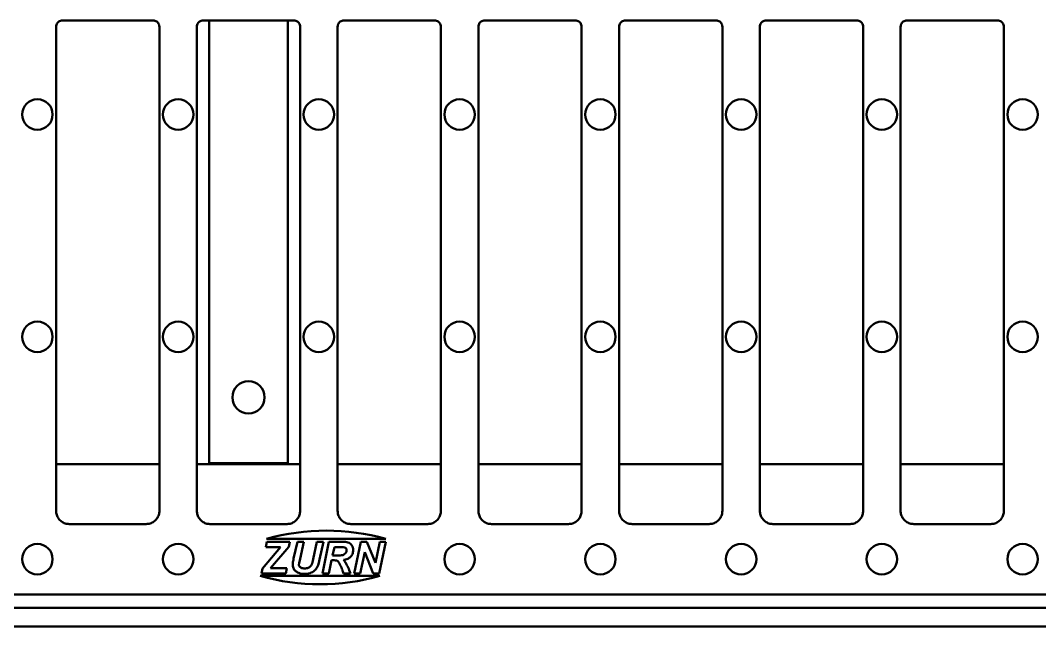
# Model space of a CAD drawing. Header units: inches. Extents: x 6 to 170, y 1 to 50.
# Drawn here: x 128.88 to 138.58, y 34.74 to 40.51 of the extents above; entities that cross this region are included whole.
import ezdxf

# ---------------------------------------------------------------- set-up
doc = ezdxf.new("R2010")
doc.units = ezdxf.units.IN
doc.header["$LTSCALE"] = 8
doc.header["$MEASUREMENT"] = 0
doc.layers.add('Visible (ANSI)', color=7, linetype='Continuous', lineweight=50)

msp = doc.modelspace()

# ---------------------------------------------------------------- linework, layer by layer
at = {"layer": 'Visible (ANSI)'}
for p, q in [((130.143255, 40.514094), (129.280851, 40.514094)), ((131.483255, 40.514094), (130.620851, 40.514094)), ((130.677053, 36.301417), (130.677053, 40.514094)), ((131.427053, 40.514094), (131.427053, 36.301417)), ((132.823255, 40.514094), (131.960851, 40.514094)), ((134.163255, 40.514094), (133.300851, 40.514094)), ((135.503255, 40.514094), (134.640851, 40.514094)), ((136.843255, 40.514094), (135.980851, 40.514094)), ((138.183255, 40.514094), (137.320851, 40.514094)), ((131.427053, 36.301417), (130.677053, 36.301417)), ((129.220592, 36.290417), (130.203514, 36.290417)), ((130.560592, 36.290417), (131.543514, 36.290417)), ((131.900592, 36.290417), (132.883514, 36.290417)), ((133.240592, 36.290417), (134.223514, 36.290417)), ((134.580592, 36.290417), (135.563514, 36.290417)), ((135.920592, 36.290417), (136.903514, 36.290417)), ((137.260592, 36.290417), (138.243514, 36.290417)), ((130.078613, 35.720637), (129.345493, 35.720637)), ((131.418613, 35.720637), (130.685493, 35.720637)), ((132.758613, 35.720637), (132.025493, 35.720637)), ((134.098613, 35.720637), (133.365493, 35.720637)), ((135.438613, 35.720637), (134.705493, 35.720637)), ((136.778613, 35.720637), (136.045493, 35.720637)), ((138.118613, 35.720637), (137.385493, 35.720637)), ((131.22812, 35.551417), (131.217602, 35.50134)), ((131.224267, 35.579038), (132.359072, 35.579038)), ((131.44466, 35.551417), (131.22812, 35.551417)), ((131.435742, 35.504313), (131.44466, 35.551417)), ((131.517144, 35.551417), (131.481931, 35.393185)), ((131.578882, 35.551417), (131.517144, 35.551417)), ((131.542983, 35.388383), (131.578882, 35.551417)), ((131.703501, 35.551417), (131.669202, 35.387468)), ((131.764782, 35.551417), (131.703501, 35.551417)), ((131.729568, 35.381752), (131.764782, 35.551417)), ((131.818288, 35.551417), (131.755635, 35.251417)), ((131.951367, 35.551417), (131.818288, 35.551417)), ((132.12126, 35.551417), (132.058608, 35.251417)), ((132.178425, 35.551417), (132.12126, 35.551417)), ((132.260056, 35.350654), (132.178425, 35.551417)), ((132.302129, 35.551417), (132.260056, 35.350654)), ((132.296641, 35.251417), (132.359294, 35.551417)), ((132.359294, 35.551417), (132.302129, 35.551417)), ((131.357769, 35.50134), (131.184675, 35.298749)), ((131.217602, 35.50134), (131.357769, 35.50134)), ((131.260818, 35.300578), (131.435742, 35.504313)), ((131.852587, 35.420624), (131.869507, 35.50134)), ((131.885285, 35.420624), (131.852587, 35.420624)), ((131.869507, 35.50134), (131.937419, 35.50134)), ((132.115773, 35.251417), (132.158074, 35.452865)), ((132.158074, 35.452865), (132.239477, 35.251417)), ((131.534065, 35.348368), (131.542983, 35.388383)), ((131.817373, 35.251417), (131.843212, 35.375578)), ((131.843212, 35.375578), (131.868364, 35.375578)), ((132.302188, 35.226417), (131.164553, 35.226417)), ((131.184675, 35.298749), (131.174843, 35.251417)), ((131.174843, 35.251417), (131.407846, 35.251417)), ((131.418364, 35.301493), (131.34748, 35.301493)), ((131.407846, 35.251417), (131.418364, 35.301493)), ((131.755635, 35.251417), (131.817373, 35.251417)), ((131.957312, 35.251417), (132.023623, 35.251417)), ((132.058608, 35.251417), (132.115773, 35.251417)), ((132.239477, 35.251417), (132.296641, 35.251417)), ((121.727279, 35.051417), (140.376827, 35.051417)), ((47.052053, 34.923417), (167.052053, 34.923417)), ((47.052053, 34.744417), (167.052053, 34.744417))]:
    msp.add_line(p, q, dxfattribs=at)
for centre, radius in [((129.042053, 39.618417), 0.145), ((130.382053, 39.618417), 0.145), ((131.722053, 39.618417), 0.145), ((133.062053, 39.618417), 0.145), ((134.402053, 39.618417), 0.145), ((135.742053, 39.618417), 0.145), ((137.082053, 39.618417), 0.145), ((138.422053, 39.618417), 0.145), ((129.042053, 37.502417), 0.145), ((130.382053, 37.502417), 0.145), ((131.722053, 37.502417), 0.145), ((133.062053, 37.502417), 0.145), ((134.402053, 37.502417), 0.145), ((135.742053, 37.502417), 0.145), ((137.082053, 37.502417), 0.145), ((138.422053, 37.502417), 0.145), ((131.052053, 36.926417), 0.1535), ((129.042053, 35.386417), 0.145), ((130.382053, 35.386417), 0.145), ((133.062053, 35.386417), 0.145), ((134.402053, 35.386417), 0.145), ((135.742053, 35.386417), 0.145), ((137.082053, 35.386417), 0.145), ((138.422053, 35.386417), 0.145)]:
    msp.add_circle(centre, radius, dxfattribs=at)
for centre, start, end in [((131.79167, 33.577924), 74.1696637, 105.8303363), ((131.733371, 37.227128), 254.1291453, 285.8708547)]:
    msp.add_arc(centre, 2.08, start, end, dxfattribs=at)
for points, knots in [([(129.280851, 40.514094), (129.274603, 40.514094), (129.268262, 40.513094), (129.256319, 40.509207), (129.250671, 40.506328), (129.240488, 40.498914), (129.236032, 40.494449), (129.228638, 40.484244), (129.225772, 40.478582), (129.221919, 40.466667), (129.220934, 40.460403), (129.220934, 40.454153)], [0, 0, 0, 0, 0.071397181, 0.071397181, 0.142794362, 0.142794362, 0.214191543, 0.214191543, 0.285588723, 0.285588723, 0.356985904, 0.356985904, 0.356985904, 0.356985904]), ([(130.203172, 40.454153), (130.203172, 40.460403), (130.202172, 40.466747), (130.198287, 40.478695), (130.195409, 40.484345), (130.187998, 40.494533), (130.183534, 40.498991), (130.173333, 40.506387), (130.167674, 40.509255), (130.155764, 40.513109), (130.149503, 40.514094), (130.143255, 40.514094)], [0, 0, 0, 0, 0.071397006, 0.071397006, 0.142794013, 0.142794013, 0.214191019, 0.214191019, 0.285588026, 0.285588026, 0.356985032, 0.356985032, 0.356985032, 0.356985032]), ([(130.620851, 40.514094), (130.614603, 40.514094), (130.608262, 40.513094), (130.596319, 40.509207), (130.590671, 40.506328), (130.580488, 40.498914), (130.576032, 40.494449), (130.568638, 40.484244), (130.565772, 40.478582), (130.561919, 40.466667), (130.560934, 40.460403), (130.560934, 40.454153)], [0, 0, 0, 0, 0.071397181, 0.071397181, 0.142794362, 0.142794362, 0.214191543, 0.214191543, 0.285588723, 0.285588723, 0.356985904, 0.356985904, 0.356985904, 0.356985904]), ([(131.483255, 40.514094), (131.489503, 40.514094), (131.495844, 40.513094), (131.507787, 40.509207), (131.513435, 40.506328), (131.523618, 40.498914), (131.528074, 40.494449), (131.535468, 40.484244), (131.538334, 40.478582), (131.542187, 40.466667), (131.543172, 40.460403), (131.543172, 40.454153)], [0, 0, 0, 0, 0.071397181, 0.071397181, 0.142794362, 0.142794362, 0.214191543, 0.214191543, 0.285588723, 0.285588723, 0.356985904, 0.356985904, 0.356985904, 0.356985904]), ([(131.900934, 40.454153), (131.900934, 40.460403), (131.901934, 40.466747), (131.905819, 40.478695), (131.908697, 40.484345), (131.916108, 40.494533), (131.920572, 40.498991), (131.930773, 40.506387), (131.936432, 40.509255), (131.948342, 40.513109), (131.954603, 40.514094), (131.960851, 40.514094)], [0, 0, 0, 0, 0.071397006, 0.071397006, 0.142794013, 0.142794013, 0.214191019, 0.214191019, 0.285588026, 0.285588026, 0.356985032, 0.356985032, 0.356985032, 0.356985032]), ([(132.823255, 40.514094), (132.829503, 40.514094), (132.835844, 40.513094), (132.847787, 40.509207), (132.853435, 40.506328), (132.863618, 40.498914), (132.868074, 40.494449), (132.875468, 40.484244), (132.878334, 40.478582), (132.882187, 40.466667), (132.883172, 40.460403), (132.883172, 40.454153)], [0, 0, 0, 0, 0.071397181, 0.071397181, 0.142794362, 0.142794362, 0.214191543, 0.214191543, 0.285588723, 0.285588723, 0.356985904, 0.356985904, 0.356985904, 0.356985904]), ([(133.240934, 40.454153), (133.240934, 40.460403), (133.241934, 40.466747), (133.245819, 40.478695), (133.248697, 40.484345), (133.256108, 40.494533), (133.260572, 40.498991), (133.270773, 40.506387), (133.276432, 40.509255), (133.288342, 40.513109), (133.294603, 40.514094), (133.300851, 40.514094)], [0, 0, 0, 0, 0.071397006, 0.071397006, 0.142794013, 0.142794013, 0.214191019, 0.214191019, 0.285588026, 0.285588026, 0.356985032, 0.356985032, 0.356985032, 0.356985032]), ([(134.163255, 40.514094), (134.169503, 40.514094), (134.175844, 40.513094), (134.187787, 40.509207), (134.193435, 40.506328), (134.203618, 40.498914), (134.208074, 40.494449), (134.215468, 40.484244), (134.218334, 40.478582), (134.222187, 40.466667), (134.223172, 40.460403), (134.223172, 40.454153)], [0, 0, 0, 0, 0.071397181, 0.071397181, 0.142794362, 0.142794362, 0.214191543, 0.214191543, 0.285588723, 0.285588723, 0.356985904, 0.356985904, 0.356985904, 0.356985904]), ([(134.580934, 40.454153), (134.580934, 40.460403), (134.581934, 40.466747), (134.585819, 40.478695), (134.588697, 40.484345), (134.596108, 40.494533), (134.600572, 40.498991), (134.610773, 40.506387), (134.616432, 40.509255), (134.628342, 40.513109), (134.634603, 40.514094), (134.640851, 40.514094)], [0, 0, 0, 0, 0.071397006, 0.071397006, 0.142794013, 0.142794013, 0.214191019, 0.214191019, 0.285588026, 0.285588026, 0.356985032, 0.356985032, 0.356985032, 0.356985032]), ([(135.503255, 40.514094), (135.509503, 40.514094), (135.515844, 40.513094), (135.527787, 40.509207), (135.533435, 40.506328), (135.543618, 40.498914), (135.548074, 40.494449), (135.555468, 40.484244), (135.558334, 40.478582), (135.562187, 40.466667), (135.563172, 40.460403), (135.563172, 40.454153)], [0, 0, 0, 0, 0.071397181, 0.071397181, 0.142794362, 0.142794362, 0.214191543, 0.214191543, 0.285588723, 0.285588723, 0.356985904, 0.356985904, 0.356985904, 0.356985904]), ([(135.920934, 40.454153), (135.920934, 40.460403), (135.921934, 40.466747), (135.925819, 40.478695), (135.928697, 40.484345), (135.936108, 40.494533), (135.940572, 40.498991), (135.950773, 40.506387), (135.956432, 40.509255), (135.968342, 40.513109), (135.974603, 40.514094), (135.980851, 40.514094)], [0, 0, 0, 0, 0.071397006, 0.071397006, 0.142794013, 0.142794013, 0.214191019, 0.214191019, 0.285588026, 0.285588026, 0.356985032, 0.356985032, 0.356985032, 0.356985032]), ([(136.843255, 40.514094), (136.849503, 40.514094), (136.855844, 40.513094), (136.867787, 40.509207), (136.873435, 40.506328), (136.883618, 40.498914), (136.888074, 40.494449), (136.895468, 40.484244), (136.898334, 40.478582), (136.902187, 40.466667), (136.903172, 40.460403), (136.903172, 40.454153)], [0, 0, 0, 0, 0.071397181, 0.071397181, 0.142794362, 0.142794362, 0.214191543, 0.214191543, 0.285588723, 0.285588723, 0.356985904, 0.356985904, 0.356985904, 0.356985904]), ([(137.260934, 40.454153), (137.260934, 40.460403), (137.261934, 40.466747), (137.265819, 40.478695), (137.268697, 40.484345), (137.276108, 40.494533), (137.280572, 40.498991), (137.290773, 40.506387), (137.296432, 40.509255), (137.308342, 40.513109), (137.314603, 40.514094), (137.320851, 40.514094)], [0, 0, 0, 0, 0.071397006, 0.071397006, 0.142794013, 0.142794013, 0.214191019, 0.214191019, 0.285588026, 0.285588026, 0.356985032, 0.356985032, 0.356985032, 0.356985032]), ([(138.183255, 40.514094), (138.189503, 40.514094), (138.195844, 40.513094), (138.207787, 40.509207), (138.213435, 40.506328), (138.223618, 40.498914), (138.228074, 40.494449), (138.235468, 40.484244), (138.238334, 40.478582), (138.242187, 40.466667), (138.243172, 40.460403), (138.243172, 40.454153)], [0, 0, 0, 0, 0.071397181, 0.071397181, 0.142794362, 0.142794362, 0.214191543, 0.214191543, 0.285588723, 0.285588723, 0.356985904, 0.356985904, 0.356985904, 0.356985904]), ([(129.220934, 40.454153), (129.22093, 40.146907), (129.220917, 39.839661), (129.220879, 39.22517), (129.220853, 38.917925), (129.220791, 38.303433), (129.220755, 37.996188), (129.220685, 37.381698), (129.220651, 37.074453), (129.2206, 36.459963), (129.220582, 36.152718), (129.220574, 35.845474)], [0, 0, 0, 0, 2.34120865, 2.34120865, 4.6824173, 4.6824173, 7.02362595, 7.02362595, 9.3648346, 9.3648346, 11.70604325, 11.70604325, 11.70604325, 11.70604325]), ([(130.203172, 40.454153), (130.203176, 40.146907), (130.203189, 39.839661), (130.203227, 39.22517), (130.203253, 38.917925), (130.203315, 38.303433), (130.203351, 37.996188), (130.203421, 37.381698), (130.203455, 37.074453), (130.203506, 36.459963), (130.203524, 36.152718), (130.203532, 35.845474)], [-11.70604325, -11.70604325, -11.70604325, -11.70604325, -9.3648346, -9.3648346, -7.02362595, -7.02362595, -4.6824173, -4.6824173, -2.34120865, -2.34120865, 0, 0, 0, 0]), ([(130.560934, 40.454153), (130.56093, 40.146907), (130.560917, 39.839661), (130.560879, 39.22517), (130.560853, 38.917925), (130.560791, 38.303433), (130.560755, 37.996188), (130.560685, 37.381698), (130.560651, 37.074453), (130.5606, 36.459963), (130.560582, 36.152718), (130.560574, 35.845474)], [0, 0, 0, 0, 2.34120865, 2.34120865, 4.6824173, 4.6824173, 7.02362595, 7.02362595, 9.3648346, 9.3648346, 11.70604325, 11.70604325, 11.70604325, 11.70604325]), ([(131.543172, 40.454153), (131.543176, 40.146907), (131.543189, 39.839661), (131.543227, 39.22517), (131.543253, 38.917925), (131.543315, 38.303433), (131.543351, 37.996188), (131.543421, 37.381698), (131.543455, 37.074453), (131.543506, 36.459963), (131.543524, 36.152718), (131.543532, 35.845474)], [0, 0, 0, 0, 2.34120865, 2.34120865, 4.6824173, 4.6824173, 7.02362595, 7.02362595, 9.3648346, 9.3648346, 11.70604325, 11.70604325, 11.70604325, 11.70604325]), ([(131.900934, 40.454153), (131.90093, 40.146907), (131.900917, 39.839661), (131.900879, 39.22517), (131.900853, 38.917925), (131.900791, 38.303433), (131.900755, 37.996188), (131.900685, 37.381698), (131.900651, 37.074453), (131.9006, 36.459963), (131.900582, 36.152718), (131.900574, 35.845474)], [-11.70604325, -11.70604325, -11.70604325, -11.70604325, -9.3648346, -9.3648346, -7.02362595, -7.02362595, -4.6824173, -4.6824173, -2.34120865, -2.34120865, 0, 0, 0, 0]), ([(132.883172, 40.454153), (132.883176, 40.146907), (132.883189, 39.839661), (132.883227, 39.22517), (132.883253, 38.917925), (132.883315, 38.303433), (132.883351, 37.996188), (132.883421, 37.381698), (132.883455, 37.074453), (132.883506, 36.459963), (132.883524, 36.152718), (132.883532, 35.845474)], [0, 0, 0, 0, 2.34120865, 2.34120865, 4.6824173, 4.6824173, 7.02362595, 7.02362595, 9.3648346, 9.3648346, 11.70604325, 11.70604325, 11.70604325, 11.70604325]), ([(133.240934, 40.454153), (133.24093, 40.146907), (133.240917, 39.839661), (133.240879, 39.22517), (133.240853, 38.917925), (133.240791, 38.303433), (133.240755, 37.996188), (133.240685, 37.381698), (133.240651, 37.074453), (133.2406, 36.459963), (133.240582, 36.152718), (133.240574, 35.845474)], [-11.70604325, -11.70604325, -11.70604325, -11.70604325, -9.3648346, -9.3648346, -7.02362595, -7.02362595, -4.6824173, -4.6824173, -2.34120865, -2.34120865, 0, 0, 0, 0]), ([(134.223172, 40.454153), (134.223176, 40.146907), (134.223189, 39.839661), (134.223227, 39.22517), (134.223253, 38.917925), (134.223315, 38.303433), (134.223351, 37.996188), (134.223421, 37.381698), (134.223455, 37.074453), (134.223506, 36.459963), (134.223524, 36.152718), (134.223532, 35.845474)], [0, 0, 0, 0, 2.34120865, 2.34120865, 4.6824173, 4.6824173, 7.02362595, 7.02362595, 9.3648346, 9.3648346, 11.70604325, 11.70604325, 11.70604325, 11.70604325]), ([(134.580934, 40.454153), (134.58093, 40.146907), (134.580917, 39.839661), (134.580879, 39.22517), (134.580853, 38.917925), (134.580791, 38.303433), (134.580755, 37.996188), (134.580685, 37.381698), (134.580651, 37.074453), (134.5806, 36.459963), (134.580582, 36.152718), (134.580574, 35.845474)], [-11.70604325, -11.70604325, -11.70604325, -11.70604325, -9.3648346, -9.3648346, -7.02362595, -7.02362595, -4.6824173, -4.6824173, -2.34120865, -2.34120865, 0, 0, 0, 0]), ([(135.563172, 40.454153), (135.563176, 40.146907), (135.563189, 39.839661), (135.563227, 39.22517), (135.563253, 38.917925), (135.563315, 38.303433), (135.563351, 37.996188), (135.563421, 37.381698), (135.563455, 37.074453), (135.563506, 36.459963), (135.563524, 36.152718), (135.563532, 35.845474)], [0, 0, 0, 0, 2.34120865, 2.34120865, 4.6824173, 4.6824173, 7.02362595, 7.02362595, 9.3648346, 9.3648346, 11.70604325, 11.70604325, 11.70604325, 11.70604325]), ([(135.920934, 40.454153), (135.92093, 40.146907), (135.920917, 39.839661), (135.920879, 39.22517), (135.920853, 38.917925), (135.920791, 38.303433), (135.920755, 37.996188), (135.920685, 37.381698), (135.920651, 37.074453), (135.9206, 36.459963), (135.920582, 36.152718), (135.920574, 35.845474)], [-11.70604325, -11.70604325, -11.70604325, -11.70604325, -9.3648346, -9.3648346, -7.02362595, -7.02362595, -4.6824173, -4.6824173, -2.34120865, -2.34120865, 0, 0, 0, 0]), ([(136.903172, 40.454153), (136.903176, 40.146907), (136.903189, 39.839661), (136.903227, 39.22517), (136.903253, 38.917925), (136.903315, 38.303433), (136.903351, 37.996188), (136.903421, 37.381698), (136.903455, 37.074453), (136.903506, 36.459963), (136.903524, 36.152718), (136.903532, 35.845474)], [0, 0, 0, 0, 2.34120865, 2.34120865, 4.6824173, 4.6824173, 7.02362595, 7.02362595, 9.3648346, 9.3648346, 11.70604325, 11.70604325, 11.70604325, 11.70604325]), ([(137.260934, 40.454153), (137.26093, 40.146907), (137.260917, 39.839661), (137.260879, 39.22517), (137.260853, 38.917925), (137.260791, 38.303433), (137.260755, 37.996188), (137.260685, 37.381698), (137.260651, 37.074453), (137.2606, 36.459963), (137.260582, 36.152718), (137.260574, 35.845474)], [-11.70604325, -11.70604325, -11.70604325, -11.70604325, -9.3648346, -9.3648346, -7.02362595, -7.02362595, -4.6824173, -4.6824173, -2.34120865, -2.34120865, 0, 0, 0, 0]), ([(138.243172, 40.454153), (138.243176, 40.146907), (138.243189, 39.839661), (138.243227, 39.22517), (138.243253, 38.917925), (138.243315, 38.303433), (138.243351, 37.996188), (138.243421, 37.381698), (138.243455, 37.074453), (138.243506, 36.459963), (138.243524, 36.152718), (138.243532, 35.845474)], [0, 0, 0, 0, 2.34120865, 2.34120865, 4.6824173, 4.6824173, 7.02362595, 7.02362595, 9.3648346, 9.3648346, 11.70604325, 11.70604325, 11.70604325, 11.70604325]), ([(129.220574, 35.845474), (129.220573, 35.83246), (129.222656, 35.81925), (129.230758, 35.794363), (129.23676, 35.782594), (129.252215, 35.761373), (129.261525, 35.752087), (129.282796, 35.736683), (129.294595, 35.730711), (129.319424, 35.722686), (129.332474, 35.720637), (129.345493, 35.720637)], [0, 0, 0, 0, 0.12296441, 0.12296441, 0.245928821, 0.245928821, 0.368893231, 0.368893231, 0.491857641, 0.491857641, 0.614822051, 0.614822051, 0.614822051, 0.614822051]), ([(130.078613, 35.720637), (130.091632, 35.720637), (130.104848, 35.722717), (130.129746, 35.73081), (130.141521, 35.736805), (130.162758, 35.752246), (130.17205, 35.761548), (130.187469, 35.782806), (130.193448, 35.794599), (130.20148, 35.819416), (130.203533, 35.83246), (130.203532, 35.845474)], [0, 0, 0, 0, 0.122963824, 0.122963824, 0.245927647, 0.245927647, 0.368891471, 0.368891471, 0.491855294, 0.491855294, 0.614819118, 0.614819118, 0.614819118, 0.614819118]), ([(130.560574, 35.845474), (130.560573, 35.83246), (130.562656, 35.81925), (130.570758, 35.794363), (130.57676, 35.782594), (130.592215, 35.761373), (130.601525, 35.752087), (130.622796, 35.736683), (130.634595, 35.730711), (130.659424, 35.722686), (130.672474, 35.720637), (130.685493, 35.720637)], [0, 0, 0, 0, 0.12296441, 0.12296441, 0.245928821, 0.245928821, 0.368893231, 0.368893231, 0.491857641, 0.491857641, 0.614822051, 0.614822051, 0.614822051, 0.614822051]), ([(131.543532, 35.845474), (131.543533, 35.83246), (131.54145, 35.81925), (131.533348, 35.794363), (131.527346, 35.782594), (131.511891, 35.761373), (131.502581, 35.752087), (131.48131, 35.736683), (131.469511, 35.730711), (131.444682, 35.722686), (131.431632, 35.720637), (131.418613, 35.720637)], [0, 0, 0, 0, 0.12296441, 0.12296441, 0.245928821, 0.245928821, 0.368893231, 0.368893231, 0.491857641, 0.491857641, 0.614822051, 0.614822051, 0.614822051, 0.614822051]), ([(132.025493, 35.720637), (132.012474, 35.720637), (131.999258, 35.722717), (131.97436, 35.73081), (131.962585, 35.736805), (131.941348, 35.752246), (131.932056, 35.761548), (131.916637, 35.782806), (131.910658, 35.794599), (131.902626, 35.819416), (131.900573, 35.83246), (131.900574, 35.845474)], [0, 0, 0, 0, 0.122963824, 0.122963824, 0.245927647, 0.245927647, 0.368891471, 0.368891471, 0.491855294, 0.491855294, 0.614819118, 0.614819118, 0.614819118, 0.614819118]), ([(132.883532, 35.845474), (132.883533, 35.83246), (132.88145, 35.81925), (132.873348, 35.794363), (132.867346, 35.782594), (132.851891, 35.761373), (132.842581, 35.752087), (132.82131, 35.736683), (132.809511, 35.730711), (132.784682, 35.722686), (132.771632, 35.720637), (132.758613, 35.720637)], [0, 0, 0, 0, 0.12296441, 0.12296441, 0.245928821, 0.245928821, 0.368893231, 0.368893231, 0.491857641, 0.491857641, 0.614822051, 0.614822051, 0.614822051, 0.614822051]), ([(133.365493, 35.720637), (133.352474, 35.720637), (133.339258, 35.722717), (133.31436, 35.73081), (133.302585, 35.736805), (133.281348, 35.752246), (133.272056, 35.761548), (133.256637, 35.782806), (133.250658, 35.794599), (133.242626, 35.819416), (133.240573, 35.83246), (133.240574, 35.845474)], [0, 0, 0, 0, 0.122963824, 0.122963824, 0.245927647, 0.245927647, 0.368891471, 0.368891471, 0.491855294, 0.491855294, 0.614819118, 0.614819118, 0.614819118, 0.614819118]), ([(134.223532, 35.845474), (134.223533, 35.83246), (134.22145, 35.81925), (134.213348, 35.794363), (134.207346, 35.782594), (134.191891, 35.761373), (134.182581, 35.752087), (134.16131, 35.736683), (134.149511, 35.730711), (134.124682, 35.722686), (134.111632, 35.720637), (134.098613, 35.720637)], [0, 0, 0, 0, 0.12296441, 0.12296441, 0.245928821, 0.245928821, 0.368893231, 0.368893231, 0.491857641, 0.491857641, 0.614822051, 0.614822051, 0.614822051, 0.614822051]), ([(134.705493, 35.720637), (134.692474, 35.720637), (134.679258, 35.722717), (134.65436, 35.73081), (134.642585, 35.736805), (134.621348, 35.752246), (134.612056, 35.761548), (134.596637, 35.782806), (134.590658, 35.794599), (134.582626, 35.819416), (134.580573, 35.83246), (134.580574, 35.845474)], [0, 0, 0, 0, 0.122963824, 0.122963824, 0.245927647, 0.245927647, 0.368891471, 0.368891471, 0.491855294, 0.491855294, 0.614819118, 0.614819118, 0.614819118, 0.614819118]), ([(135.563532, 35.845474), (135.563533, 35.83246), (135.56145, 35.81925), (135.553348, 35.794363), (135.547346, 35.782594), (135.531891, 35.761373), (135.522581, 35.752087), (135.50131, 35.736683), (135.489511, 35.730711), (135.464682, 35.722686), (135.451632, 35.720637), (135.438613, 35.720637)], [0, 0, 0, 0, 0.12296441, 0.12296441, 0.245928821, 0.245928821, 0.368893231, 0.368893231, 0.491857641, 0.491857641, 0.614822051, 0.614822051, 0.614822051, 0.614822051]), ([(136.045493, 35.720637), (136.032474, 35.720637), (136.019258, 35.722717), (135.99436, 35.73081), (135.982585, 35.736805), (135.961348, 35.752246), (135.952056, 35.761548), (135.936637, 35.782806), (135.930658, 35.794599), (135.922626, 35.819416), (135.920573, 35.83246), (135.920574, 35.845474)], [0, 0, 0, 0, 0.122963824, 0.122963824, 0.245927647, 0.245927647, 0.368891471, 0.368891471, 0.491855294, 0.491855294, 0.614819118, 0.614819118, 0.614819118, 0.614819118]), ([(136.903532, 35.845474), (136.903533, 35.83246), (136.90145, 35.81925), (136.893348, 35.794363), (136.887346, 35.782594), (136.871891, 35.761373), (136.862581, 35.752087), (136.84131, 35.736683), (136.829511, 35.730711), (136.804682, 35.722686), (136.791632, 35.720637), (136.778613, 35.720637)], [0, 0, 0, 0, 0.12296441, 0.12296441, 0.245928821, 0.245928821, 0.368893231, 0.368893231, 0.491857641, 0.491857641, 0.614822051, 0.614822051, 0.614822051, 0.614822051]), ([(137.385493, 35.720637), (137.372474, 35.720637), (137.359258, 35.722717), (137.33436, 35.73081), (137.322585, 35.736805), (137.301348, 35.752246), (137.292056, 35.761548), (137.276637, 35.782806), (137.270658, 35.794599), (137.262626, 35.819416), (137.260573, 35.83246), (137.260574, 35.845474)], [0, 0, 0, 0, 0.122963824, 0.122963824, 0.245927647, 0.245927647, 0.368891471, 0.368891471, 0.491855294, 0.491855294, 0.614819118, 0.614819118, 0.614819118, 0.614819118]), ([(138.243532, 35.845474), (138.243533, 35.83246), (138.24145, 35.81925), (138.233348, 35.794363), (138.227346, 35.782594), (138.211891, 35.761373), (138.202581, 35.752087), (138.18131, 35.736683), (138.169511, 35.730711), (138.144682, 35.722686), (138.131632, 35.720637), (138.118613, 35.720637)], [0, 0, 0, 0, 0.12296441, 0.12296441, 0.245928821, 0.245928821, 0.368893231, 0.368893231, 0.491857641, 0.491857641, 0.614822051, 0.614822051, 0.614822051, 0.614822051]), ([(132.047632, 35.472758), (132.047632, 35.480914), (132.046825, 35.489103), (132.043067, 35.50421), (132.040351, 35.51105), (132.033586, 35.522284), (132.028604, 35.529337), (132.013463, 35.541296), (132.005884, 35.544325), (131.985118, 35.550195), (131.967992, 35.551417), (131.951367, 35.551417)], [-0.428313702, -0.428313702, -0.428313702, -0.428313702, -0.33666595, -0.33666595, -0.253409547, -0.253409547, -0.189338074, -0.189338074, -0.126680874, -0.126680874, 0, 0, 0, 0]), ([(131.986123, 35.471843), (131.986123, 35.467524), (131.985457, 35.463309), (131.982754, 35.454882), (131.980705, 35.45085), (131.974782, 35.442021), (131.970229, 35.437002), (131.95926, 35.429782), (131.954132, 35.427362), (131.93721, 35.422164), (131.914607, 35.420624), (131.885285, 35.420624)], [-0.626976061, -0.626976061, -0.626976061, -0.626976061, -0.535925669, -0.535925669, -0.440423319, -0.440423319, -0.311779472, -0.311779472, -0.223432552, -0.223432552, 0, 0, 0, 0]), ([(131.937419, 35.50134), (131.949417, 35.50134), (131.959926, 35.500643), (131.969118, 35.498235), (131.971194, 35.497511), (131.972861, 35.496539)], [-0.064233577, -0.064233577, -0.064233577, -0.064233577, -0.0147016044, -0.0147016044, 0, 0, 0, 0]), ([(131.955254, 35.379008), (131.969467, 35.380828), (131.983894, 35.384214), (132.006498, 35.394545), (132.015253, 35.400268), (132.028063, 35.413106), (132.035372, 35.421831), (132.04563, 35.446891), (132.047632, 35.459743), (132.047632, 35.472758)], [-0.555522895, -0.555522895, -0.555522895, -0.555522895, -0.353997107, -0.353997107, -0.206289974, -0.206289974, -0.099177631, -0.099177631, 0, 0, 0, 0]), ([(131.972861, 35.496539), (131.975369, 35.494982), (131.977653, 35.493122), (131.981444, 35.48877), (131.982901, 35.486401), (131.985508, 35.479997), (131.986123, 35.475937), (131.986123, 35.471843)], [-0.0751607877, -0.0751607877, -0.0751607877, -0.0751607877, -0.0526723692, -0.0526723692, -0.0311938595, -0.0311938595, 0, 0, 0, 0]), ([(131.474385, 35.356142), (131.473805, 35.353025), (131.473333, 35.349865), (131.472724, 35.343848), (131.472556, 35.340955), (131.472556, 35.338078)], [-0.0460808752, -0.0460808752, -0.0460808752, -0.0460808752, -0.0219184472, -0.0219184472, 0, 0, 0, 0]), ([(131.472556, 35.338078), (131.472556, 35.331478), (131.473131, 35.324896), (131.475648, 35.312313), (131.477494, 35.306391), (131.484597, 35.290468), (131.491127, 35.281592), (131.505342, 35.268191), (131.514934, 35.260652), (131.547302, 35.248547), (131.566192, 35.246386), (131.58437, 35.246386)], [-0.621854254, -0.621854254, -0.621854254, -0.621854254, -0.523299586, -0.523299586, -0.43023467, -0.43023467, -0.262963334, -0.262963334, -0.138516146, -0.138516146, 0, 0, 0, 0]), ([(131.481931, 35.393185), (131.480311, 35.385697), (131.478278, 35.376206), (131.475904, 35.364555), (131.47478, 35.358907), (131.474385, 35.356142)], [-0.0612300391, -0.0612300391, -0.0612300391, -0.0612300391, -0.0212815117, -0.0212815117, 0, 0, 0, 0]), ([(131.532007, 35.335106), (131.532347, 35.337549), (131.532715, 35.340098), (131.533388, 35.344437), (131.533721, 35.346472), (131.534065, 35.348368)], [-0.0335248772, -0.0335248772, -0.0335248772, -0.0335248772, -0.0146804282, -0.0146804282, 0, 0, 0, 0]), ([(131.587114, 35.298063), (131.580931, 35.298063), (131.574591, 35.298484), (131.563383, 35.300537), (131.558286, 35.301994), (131.54737, 35.307113), (131.543427, 35.31055), (131.538067, 35.316159), (131.535854, 35.319388), (131.532729, 35.326891), (131.532007, 35.330936), (131.532007, 35.335106)], [-0.139108329, -0.139108329, -0.139108329, -0.139108329, -0.112931331, -0.112931331, -0.090894689, -0.090894689, -0.061931819, -0.061931819, -0.031774158, -0.031774158, 0, 0, 0, 0]), ([(131.58437, 35.246386), (131.602216, 35.246386), (131.620582, 35.248285), (131.655481, 35.259154), (131.667742, 35.267127), (131.687617, 35.282892), (131.696396, 35.292804), (131.709592, 35.315813), (131.719498, 35.336949), (131.729568, 35.381752)], [-1.33372556, -1.33372556, -1.33372556, -1.33372556, -1.02887293, -1.02887293, -0.70989646, -0.70989646, -0.34991251, -0.34991251, 0, 0, 0, 0]), ([(131.669202, 35.387468), (131.664174, 35.365162), (131.658642, 35.345838), (131.650498, 35.32897), (131.646562, 35.321875), (131.635193, 35.311152), (131.629106, 35.306655), (131.609794, 35.299376), (131.598216, 35.298063), (131.587114, 35.298063)], [-0.582796978, -0.582796978, -0.582796978, -0.582796978, -0.271805657, -0.271805657, -0.157027873, -0.157027873, -0.084598687, -0.084598687, 0, 0, 0, 0]), ([(131.868364, 35.375578), (131.876549, 35.375578), (131.885071, 35.374965), (131.894301, 35.372156), (131.896848, 35.371108), (131.899004, 35.369633)], [-0.0736315399, -0.0736315399, -0.0736315399, -0.0736315399, -0.0199084339, -0.0199084339, 0, 0, 0, 0]), ([(131.899004, 35.369633), (131.904497, 35.365797), (131.909157, 35.360328), (131.918066, 35.347416), (131.922415, 35.338778), (131.925986, 35.330532)], [-0.119285736, -0.119285736, -0.119285736, -0.119285736, -0.068468406, -0.068468406, 0, 0, 0, 0]), ([(131.925986, 35.330532), (131.932472, 35.315589), (131.939464, 35.299076), (131.949412, 35.273952), (131.954068, 35.261706), (131.957312, 35.251417)], [-0.207930991, -0.207930991, -0.207930991, -0.207930991, -0.082213401, -0.082213401, 0, 0, 0, 0]), ([(131.977663, 35.350883), (131.974374, 35.356317), (131.97076, 35.361635), (131.963284, 35.371018), (131.959442, 35.375223), (131.955254, 35.379008)], [-0.0914295551, -0.0914295551, -0.0914295551, -0.0914295551, -0.0430133727, -0.0430133727, 0, 0, 0, 0]), ([(132.023623, 35.251417), (132.016171, 35.270283), (132.007961, 35.289975), (131.992951, 35.322458), (131.985489, 35.337491), (131.977663, 35.350883)], [-0.273292833, -0.273292833, -0.273292833, -0.273292833, -0.118195476, -0.118195476, 0, 0, 0, 0]), ([(131.293059, 35.301035), (131.290944, 35.301035), (131.284486, 35.300945), (131.276119, 35.300826), (131.267416, 35.300686), (131.260818, 35.300578)], [-0.062721259, -0.062721259, -0.062721259, -0.062721259, -0.0502839431, -0.0502839431, 0, 0, 0, 0]), ([(131.34748, 35.301493), (131.337353, 35.30136), (131.326637, 35.301235), (131.308954, 35.301086), (131.300625, 35.301035), (131.293059, 35.301035)], [-0.13516086, -0.13516086, -0.13516086, -0.13516086, -0.057652206, -0.057652206, 0, 0, 0, 0])]:
    msp.add_open_spline(points, degree=3, knots=knots, dxfattribs=at)

doc.saveas('drawing.dxf')
